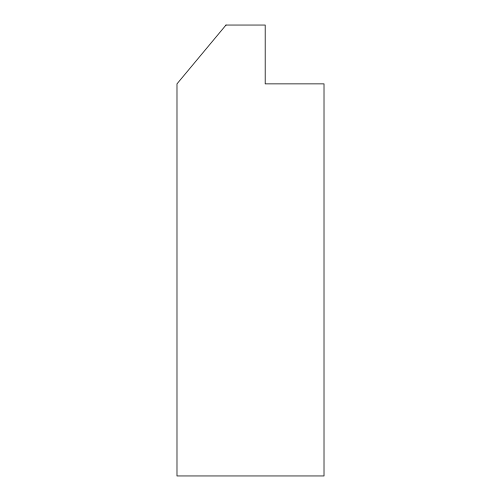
<?xml version="1.0" encoding="UTF-8"?>
<svg xmlns="http://www.w3.org/2000/svg" width="501" height="501" viewBox="0 0 501 501"><rect width="100%" height="100%" fill="white"/><g stroke="black" fill="none" stroke-linecap="round" stroke-linejoin="round"><path stroke-width="0.75" d="M225.995 25.05L176.985 83.861L176.985 475.95L324.015 475.95L324.015 83.861L265.204 83.861L265.204 25.05L225.995 25.05"/></g></svg>
